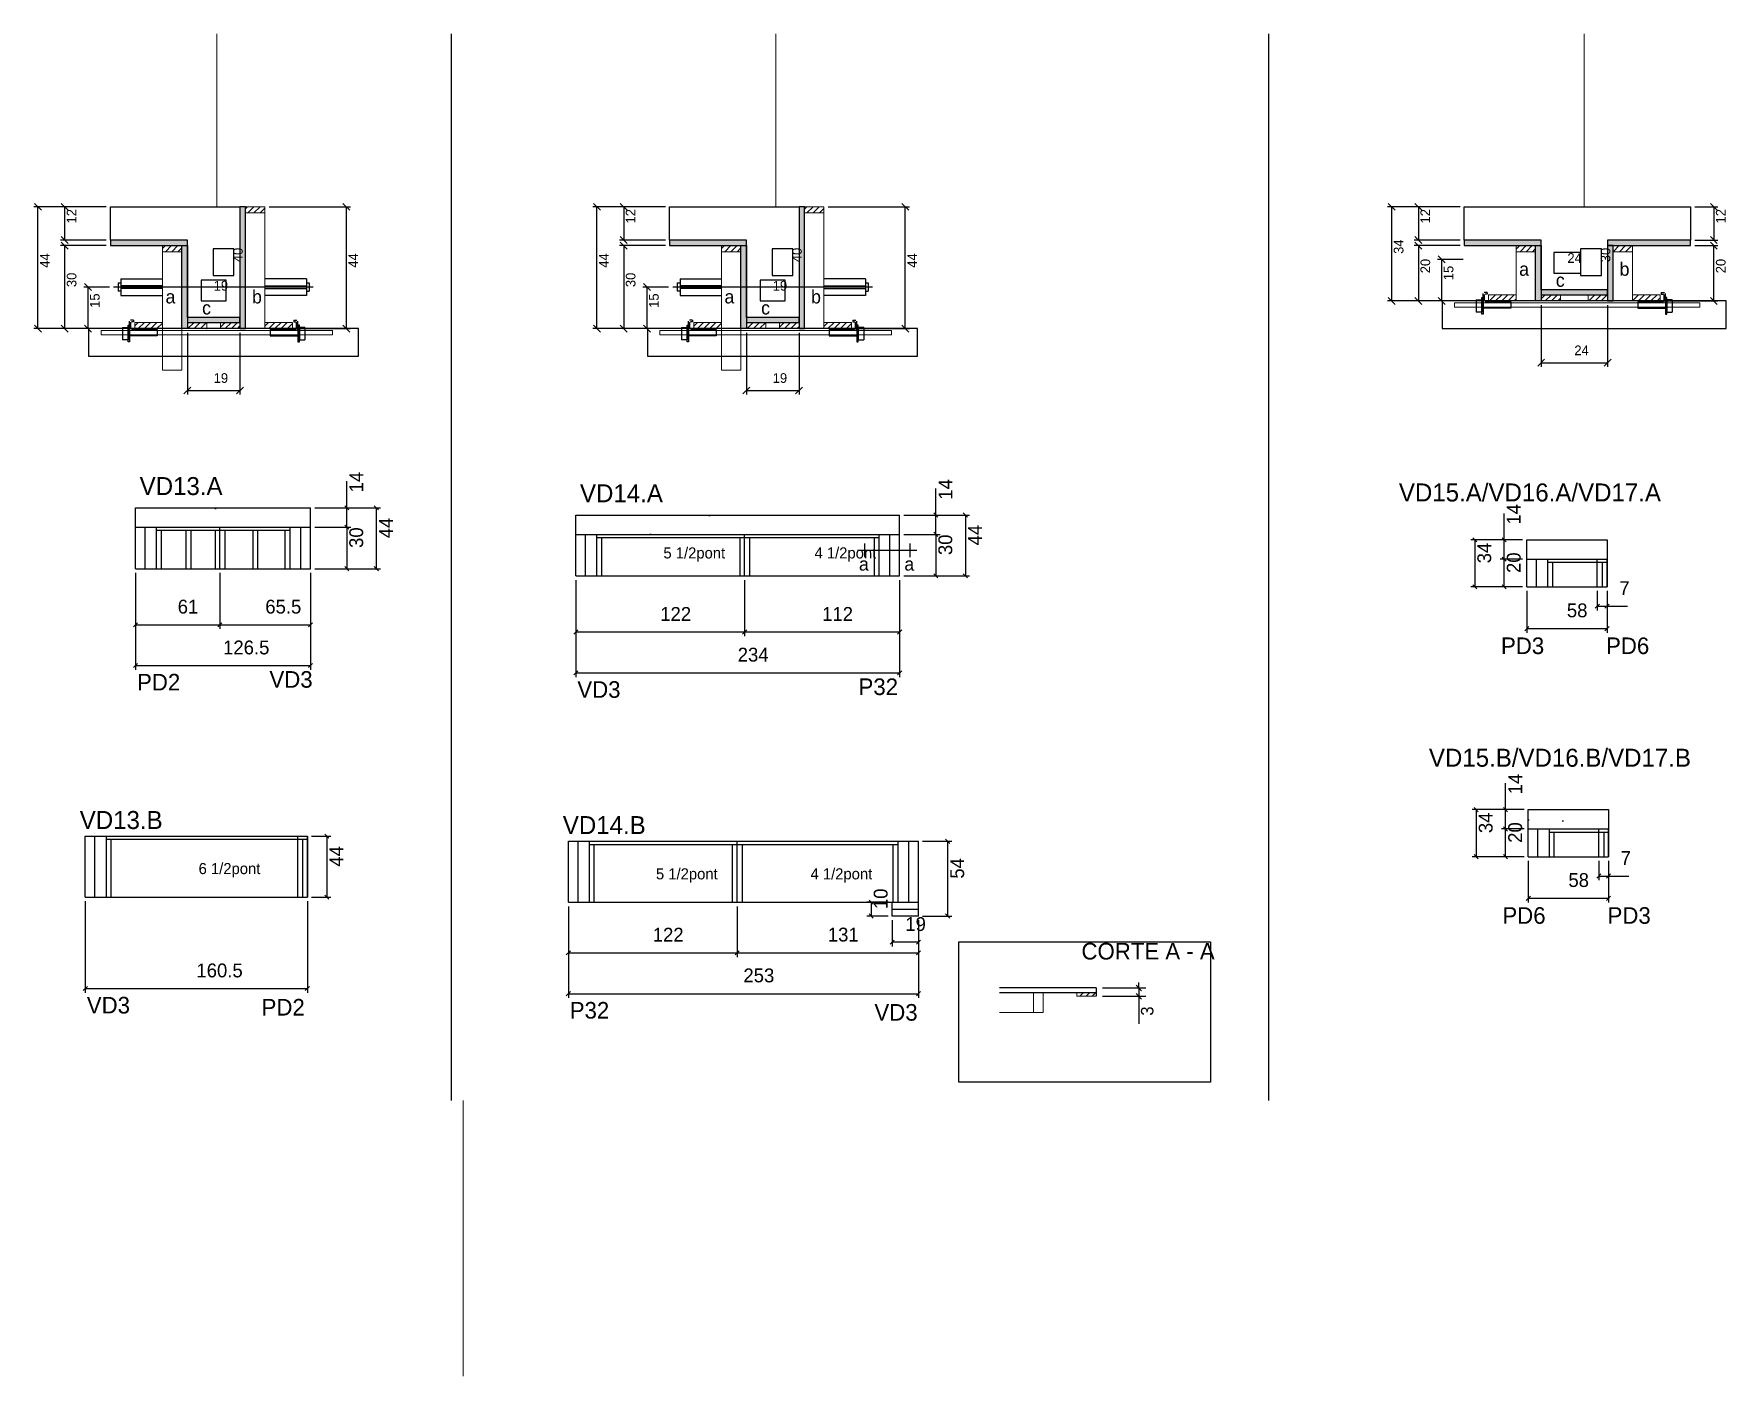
# Model space of a CAD drawing. Header units: metres. Extents: x 6603 to 7826, y 1508 to 2478.
import ezdxf

# ---------------------------------------------------------------- set-up
doc = ezdxf.new("R2010")
doc.units = ezdxf.units.M
for name, color, linetype in [('5', 7, 'Continuous'), ('barrote', 7, 'Continuous'), ('CONCRETO', 7, 'Continuous'), ('COTA', 7, 'Continuous'), ('Cota Seção (2x)', 7, 'Continuous'), ('Cotas', 7, 'Continuous'), ('detalhes', 7, 'Continuous'), ('Hachura', 7, 'Continuous'), ('Madeira', 7, 'Continuous'), ('NOMENCLATURA', 7, 'Continuous'), ('Painéis', 7, 'Continuous'), ('presilha', 7, 'Continuous'), ('SARR_2.2x7', 7, 'Continuous'), ('SARR_3.5x7', 7, 'Continuous'), ('SARRAFO DE PRESSAO', 7, 'Continuous'), ('SCO-___-LAJ', 7, 'Continuous'), ('TENSOR', 7, 'Continuous'), ('texto', 7, 'Continuous'), ('TEXTO PILAR', 7, 'Continuous'), ('Texto Seção', 7, 'Continuous')]:
    doc.layers.add(name, color=color, linetype=linetype)

msp = doc.modelspace()

# ---------------------------------------------------------------- hatches: boundary and pattern name
at = {"layer": 'COTA'}
h = msp.add_hatch(dxfattribs=at)
h.set_pattern_fill('AR-CONC')
h.paths.add_polyline_path([(6676.5, 2135.2), (6676.5, 2121.2), (6803, 2121.2), (6803, 2135.2), (6676.5, 2135.2)])
h = msp.add_hatch(dxfattribs=at)
h.set_pattern_fill('AR-CONC')
h.paths.add_polyline_path([(7228.7, 2116), (7228.7, 2130), (6994.7, 2130), (6994.7, 2116), (7228.7, 2116)])
h = msp.add_hatch(dxfattribs=at)
h.set_pattern_fill('AR-CONC')
h.paths.add_polyline_path([(7739.9, 2112.1), (7681.9, 2112.1), (7681.9, 2098.1), (7739.9, 2098.1), (7739.9, 2112.1)])
h = msp.add_hatch(dxfattribs=at)
h.set_pattern_fill('AR-CONC')
h.paths.add_polyline_path([(7741, 1917.1), (7683, 1917.1), (7683, 1903.1), (7741, 1903.1), (7741, 1917.1)])
at = {"layer": 'Hachura'}
h = msp.add_hatch(color=7, dxfattribs=at)
h.dxf.hatch_style = 1
h.paths.add_polyline_path([(6756, 2352.7), (6752, 2352.7), (6752, 2264.7), (6756, 2264.7), (6756, 2352.7)])
h = msp.add_hatch(dxfattribs=at)
h.set_pattern_fill('ANSI31')
h.paths.add_polyline_path([(6756, 2348.3), (6756, 2352.7), (6770, 2352.7), (6770, 2348.3), (6756, 2348.3)])
h = msp.add_hatch(color=7, dxfattribs=at)
h.dxf.hatch_style = 1
h.paths.add_polyline_path([(7160, 2352.7), (7156, 2352.7), (7156, 2264.7), (7160, 2264.7), (7160, 2352.7)])
h = msp.add_hatch(dxfattribs=at)
h.set_pattern_fill('ANSI31')
h.paths.add_polyline_path([(7160, 2348.3), (7160, 2352.7), (7174, 2352.7), (7174, 2348.3), (7160, 2348.3)])
h = msp.add_hatch(color=7, dxfattribs=at)
h.dxf.hatch_style = 1
h.paths.add_polyline_path([(6714, 2324.7), (6714, 2328.7), (6658.4, 2328.7), (6658.4, 2324.7), (6714, 2324.7)])
h = msp.add_hatch(dxfattribs=at)
h.set_pattern_fill('ANSI31')
h.paths.add_polyline_path([(6710, 2320.3), (6710, 2324.7), (6696, 2324.7), (6696, 2320.3), (6710, 2320.3)])
h = msp.add_hatch(color=7, dxfattribs=at)
h.dxf.hatch_style = 1
h.paths.add_polyline_path([(6714, 2324.7), (6710, 2324.7), (6710, 2264.7), (6714, 2264.7), (6714, 2324.7)])
h = msp.add_hatch(color=7, dxfattribs=at)
h.dxf.hatch_style = 1
h.paths.add_polyline_path([(7118, 2324.7), (7118, 2328.7), (7062.4, 2328.7), (7062.4, 2324.7), (7118, 2324.7)])
h = msp.add_hatch(dxfattribs=at)
h.set_pattern_fill('ANSI31')
h.paths.add_polyline_path([(7114, 2320.3), (7114, 2324.7), (7100, 2324.7), (7100, 2320.3), (7114, 2320.3)])
h = msp.add_hatch(color=7, dxfattribs=at)
h.dxf.hatch_style = 1
h.paths.add_polyline_path([(7118, 2324.7), (7114, 2324.7), (7114, 2264.7), (7118, 2264.7), (7118, 2324.7)])
h = msp.add_hatch(color=7, dxfattribs=at)
h.dxf.hatch_style = 1
h.paths.add_polyline_path([(7692.3, 2324.7), (7692.3, 2328.7), (7636.7, 2328.7), (7636.7, 2324.7), (7692.3, 2324.7)])
h = msp.add_hatch(dxfattribs=at)
h.set_pattern_fill('ANSI31')
h.paths.add_polyline_path([(7688.3, 2320.3), (7688.3, 2324.7), (7674.3, 2324.7), (7674.3, 2320.3), (7688.3, 2320.3)])
h = msp.add_hatch(color=7, dxfattribs=at)
h.dxf.hatch_style = 1
h.paths.add_polyline_path([(7692.3, 2328.7), (7688.3, 2328.7), (7688.3, 2284.7), (7692.3, 2284.7), (7692.3, 2328.7)])
h = msp.add_hatch(color=7, dxfattribs=at)
h.dxf.hatch_style = 1
h.paths.add_polyline_path([(7744.3, 2328.7), (7740.3, 2328.7), (7740.3, 2284.7), (7744.3, 2284.7), (7744.3, 2328.7)])
h = msp.add_hatch(color=7, dxfattribs=at)
h.dxf.hatch_style = 1
h.paths.add_polyline_path([(7800.3, 2324.7), (7800.3, 2328.7), (7740.3, 2328.7), (7740.3, 2324.7), (7800.3, 2324.7)])
h = msp.add_hatch(dxfattribs=at)
h.set_pattern_fill('ANSI31')
h.paths.add_polyline_path([(7744.3, 2320.3), (7744.3, 2324.7), (7758.3, 2324.7), (7758.3, 2320.3), (7744.3, 2320.3)])
h = msp.add_hatch(dxfattribs=at)
h.set_pattern_fill('ANSI31')
h.paths.add_polyline_path([(7654.3, 2284.7), (7654.3, 2289.1), (7674.3, 2289.1), (7674.3, 2284.7), (7654.3, 2284.7)])
h = msp.add_hatch(color=7, dxfattribs=at)
h.dxf.hatch_style = 1
h.paths.add_polyline_path([(7740.3, 2289.1), (7740.3, 2292.7), (7692.3, 2292.7), (7692.3, 2289.1), (7740.3, 2289.1)])
h = msp.add_hatch(dxfattribs=at)
h.set_pattern_fill('ANSI31')
h.paths.add_polyline_path([(7692.3, 2284.7), (7692.3, 2289.1), (7706.3, 2289.1), (7706.3, 2284.7), (7692.3, 2284.7)])
h = msp.add_hatch(dxfattribs=at)
h.set_pattern_fill('ANSI31')
h.paths.add_polyline_path([(7740.3, 2284.7), (7740.3, 2289.1), (7726.3, 2289.1), (7726.3, 2284.7), (7740.3, 2284.7)])
h = msp.add_hatch(dxfattribs=at)
h.set_pattern_fill('ANSI31')
h.paths.add_polyline_path([(7778.3, 2284.7), (7778.3, 2289.1), (7758.3, 2289.1), (7758.3, 2284.7), (7778.3, 2284.7)])
h = msp.add_hatch(dxfattribs=at)
h.set_pattern_fill('ANSI31')
h.paths.add_polyline_path([(6676, 2264.7), (6676, 2269.1), (6696, 2269.1), (6696, 2264.7), (6676, 2264.7)])
h = msp.add_hatch(color=7, dxfattribs=at)
h.dxf.hatch_style = 1
h.paths.add_polyline_path([(6752, 2269.1), (6752, 2272.7), (6714, 2272.7), (6714, 2269.1), (6752, 2269.1)])
h = msp.add_hatch(dxfattribs=at)
h.set_pattern_fill('ANSI31')
h.paths.add_polyline_path([(6714, 2264.7), (6714, 2269.1), (6728, 2269.1), (6728, 2264.7), (6714, 2264.7)])
h = msp.add_hatch(dxfattribs=at)
h.set_pattern_fill('ANSI31')
h.paths.add_polyline_path([(6752, 2264.7), (6752, 2269.1), (6738, 2269.1), (6738, 2264.7), (6752, 2264.7)])
h = msp.add_hatch(dxfattribs=at)
h.set_pattern_fill('ANSI31')
h.paths.add_polyline_path([(6790, 2264.7), (6790, 2269.1), (6770, 2269.1), (6770, 2264.7), (6790, 2264.7)])
h = msp.add_hatch(dxfattribs=at)
h.set_pattern_fill('ANSI31')
h.paths.add_polyline_path([(7080, 2264.7), (7080, 2269.1), (7100, 2269.1), (7100, 2264.7), (7080, 2264.7)])
h = msp.add_hatch(color=7, dxfattribs=at)
h.dxf.hatch_style = 1
h.paths.add_polyline_path([(7156, 2269.1), (7156, 2272.7), (7118, 2272.7), (7118, 2269.1), (7156, 2269.1)])
h = msp.add_hatch(dxfattribs=at)
h.set_pattern_fill('ANSI31')
h.paths.add_polyline_path([(7118, 2264.7), (7118, 2269.1), (7132, 2269.1), (7132, 2264.7), (7118, 2264.7)])
h = msp.add_hatch(dxfattribs=at)
h.set_pattern_fill('ANSI31')
h.paths.add_polyline_path([(7156, 2264.7), (7156, 2269.1), (7142, 2269.1), (7142, 2264.7), (7156, 2264.7)])
h = msp.add_hatch(dxfattribs=at)
h.set_pattern_fill('ANSI31')
h.paths.add_polyline_path([(7194, 2264.7), (7194, 2269.1), (7174, 2269.1), (7174, 2264.7), (7194, 2264.7)])
h = msp.add_hatch(dxfattribs=at)
h.set_pattern_fill('ANSI31')
h.paths.add_polyline_path([(7356.8, 1784.6), (7356.8, 1782.2), (7370.8, 1782.2), (7370.8, 1784.6), (7356.8, 1784.6)])

# ---------------------------------------------------------------- linework, layer by layer
at = {"color": 7, "lineweight": 25}
for p, q in [((6666, 2300.7), (6666, 2288.7)), ((6666, 2300.7), (6696, 2300.7)), ((6800, 2300.7), (6770, 2300.7)), ((6800, 2300.7), (6800, 2288.7)), ((7070, 2300.7), (7070, 2288.7)), ((7070, 2300.7), (7100, 2300.7)), ((7204, 2300.7), (7174, 2300.7)), ((7204, 2300.7), (7204, 2288.7)), ((6664, 2297.7), (6664, 2291.7)), ((6664, 2297.7), (6666, 2297.7)), ((6666, 2291.7), (6664, 2291.7)), ((6696, 2295.7), (6666, 2295.7)), ((6696, 2293.7), (6666, 2293.7)), ((6666, 2288.7), (6696, 2288.7)), ((6770, 2295.7), (6800, 2295.7)), ((6770, 2293.7), (6800, 2293.7)), ((6800, 2288.7), (6770, 2288.7)), ((6800, 2297.7), (6802, 2297.7)), ((6800, 2291.7), (6802, 2291.7)), ((6802, 2297.7), (6802, 2291.7)), ((7068, 2297.7), (7068, 2291.7)), ((7068, 2297.7), (7070, 2297.7)), ((7070, 2291.7), (7068, 2291.7)), ((7100, 2295.7), (7070, 2295.7)), ((7100, 2293.7), (7070, 2293.7)), ((7070, 2288.7), (7100, 2288.7)), ((7174, 2295.7), (7204, 2295.7)), ((7174, 2293.7), (7204, 2293.7)), ((7204, 2288.7), (7174, 2288.7)), ((7204, 2297.7), (7206, 2297.7)), ((7204, 2291.7), (7206, 2291.7)), ((7206, 2297.7), (7206, 2291.7))]:
    msp.add_line(p, q, dxfattribs=at)
at = {"layer": 'barrote', "color": 251, "lineweight": 25}
for points in [[(7620.8, 2264.7), (7826, 2264.7), (7826, 2284.7), (7620.8, 2284.7)], [(6642.6, 2244.7), (6837.7, 2244.7), (6837.7, 2264.7), (6642.6, 2264.7)], [(7046.5, 2244.7), (7241.7, 2244.7), (7241.7, 2264.7), (7046.5, 2264.7)]]:
    msp.add_lwpolyline(points, close=True, dxfattribs=at)
at = {"layer": 'CONCRETO', "color": 251, "lineweight": 25}
for points in [[(6658.4, 2328.7), (6658.4, 2352.7), (6752, 2352.7), (6752, 2324.7), (6752, 2324.7), (6752, 2272.7), (6714, 2272.7), (6714, 2328.7)], [(7062.4, 2328.7), (7062.4, 2352.7), (7156, 2352.7), (7156, 2324.7), (7156, 2324.7), (7156, 2272.7), (7118, 2272.7), (7118, 2328.7)], [(7636.7, 2328.7), (7636.7, 2352.7), (7800.3, 2352.7), (7800.3, 2328.7), (7740.3, 2328.7), (7740.3, 2292.7), (7692.3, 2292.7), (7692.3, 2328.7)]]:
    msp.add_lwpolyline(points, close=True, dxfattribs=at)
at = {"layer": 'COTA', "color": 241, "lineweight": 25}
for p, q in [((6904.6, 2477.7), (6904.6, 1706.9)), ((7495.3, 2477.7), (7495.3, 1706.9)), ((6676.5, 2121.2), (6676.5, 2135.2)), ((6676.5, 2135.2), (6803, 2135.2)), ((6803, 2121.2), (6803, 2135.2)), ((6994.7, 2116), (6994.7, 2130)), ((6994.7, 2130), (7228.7, 2130)), ((7228.7, 2116), (7228.7, 2130)), ((7681.9, 2098.1), (7681.9, 2112.1)), ((7681.9, 2112.1), (7739.9, 2112.1)), ((7739.9, 2112.1), (7739.9, 2098.1)), ((7683, 1903.1), (7683, 1917.1)), ((7683, 1917.1), (7741, 1917.1)), ((7741, 1917.1), (7741, 1903.1))]:
    msp.add_line(p, q, dxfattribs=at)
at = {"layer": 'COTA', "color": 4, "lineweight": 25}
for p, q in [((6655.4, 2352.7), (6603, 2352.7)), ((6606, 2264.7), (6606, 2352.7)), ((6655.4, 2352.7), (6622.3, 2352.7)), ((6625.3, 2352.7), (6625.3, 2328.7)), ((6773, 2352.7), (6831.9, 2352.7)), ((6828.9, 2264.7), (6828.9, 2352.7)), ((7059.4, 2352.7), (7007, 2352.7)), ((7010, 2264.7), (7010, 2352.7)), ((7059.4, 2352.7), (7026.3, 2352.7)), ((7029.3, 2352.7), (7029.3, 2328.7)), ((7177, 2352.7), (7235.8, 2352.7)), ((7232.8, 2264.7), (7232.8, 2352.7)), ((7633.7, 2352.7), (7581.3, 2352.7)), ((7584.3, 2284.7), (7584.3, 2352.7)), ((7633.7, 2352.7), (7600.6, 2352.7)), ((7603.6, 2352.7), (7603.6, 2328.7)), ((7803.3, 2352.7), (7820.1, 2352.7)), ((7817.1, 2352.7), (7817.1, 2328.7)), ((6655.4, 2328.7), (6622.3, 2328.7)), ((6655.4, 2324.7), (6622.3, 2324.7)), ((6625.3, 2324.7), (6625.3, 2264.7)), ((7059.4, 2328.7), (7026.3, 2328.7)), ((7059.4, 2324.7), (7026.3, 2324.7)), ((7029.3, 2324.7), (7029.3, 2264.7)), ((7633.7, 2328.7), (7600.6, 2328.7)), ((7633.7, 2324.7), (7600.6, 2324.7)), ((7603.6, 2324.7), (7603.6, 2284.7)), ((7803.3, 2328.7), (7820.1, 2328.7)), ((7803.3, 2324.7), (7820.1, 2324.7)), ((7817.1, 2284.7), (7817.1, 2324.7)), ((7636, 2314.7), (7617.4, 2314.7)), ((7620.4, 2314.7), (7620.4, 2284.7)), ((6657.7, 2294.7), (6639.1, 2294.7)), ((6642.1, 2294.7), (6642.1, 2264.7)), ((7061.7, 2294.7), (7043.1, 2294.7)), ((7046.1, 2294.7), (7046.1, 2264.7)), ((7655.7, 2284.7), (7581.3, 2284.7)), ((7655.7, 2284.7), (7600.6, 2284.7)), ((7636, 2284.7), (7617.4, 2284.7)), ((7692.3, 2281.7), (7692.3, 2237)), ((7740.3, 2281.7), (7740.3, 2237)), ((7776.9, 2284.7), (7820.1, 2284.7)), ((6677.4, 2264.7), (6603, 2264.7)), ((6677.4, 2264.7), (6622.3, 2264.7)), ((6657.7, 2264.7), (6639.1, 2264.7)), ((6788.6, 2264.7), (6831.9, 2264.7)), ((7081.4, 2264.7), (7007, 2264.7)), ((7081.4, 2264.7), (7026.3, 2264.7)), ((7061.7, 2264.7), (7043.1, 2264.7)), ((7192.6, 2264.7), (7235.8, 2264.7)), ((6714, 2261.7), (6714, 2217)), ((6752, 2261.7), (6752, 2217)), ((7118, 2261.7), (7118, 2217)), ((7156, 2261.7), (7156, 2217)), ((7692.3, 2240), (7740.3, 2240)), ((6714, 2220), (6752, 2220)), ((7118, 2220), (7156, 2220)), ((6829.2, 2135.2), (6829.2, 2154.4)), ((7254.9, 2130), (7254.9, 2149.1)), ((6806, 2135.2), (6832.2, 2135.2)), ((6806, 2135.2), (6853.5, 2135.2)), ((6829.2, 2121.2), (6829.2, 2135.2)), ((6850.5, 2135.2), (6850.5, 2091.2)), ((7231.7, 2130), (7257.9, 2130)), ((7231.7, 2130), (7279.2, 2130)), ((7254.9, 2116), (7254.9, 2130)), ((7276.2, 2130), (7276.2, 2086)), ((7665.6, 2112.1), (7665.6, 2131.2)), ((6806, 2121.2), (6832.2, 2121.2)), ((6806, 2121.2), (6832.2, 2121.2)), ((6829.2, 2121.2), (6829.2, 2091.2)), ((7231.7, 2116), (7257.9, 2116)), ((7231.7, 2116), (7257.9, 2116)), ((7254.9, 2116), (7254.9, 2086)), ((7678.9, 2112.1), (7641.4, 2112.1)), ((7644.4, 2112.1), (7644.4, 2078.1)), ((7678.9, 2112.1), (7662.6, 2112.1)), ((7665.6, 2098.1), (7665.6, 2112.1)), ((7678.9, 2098.1), (7662.6, 2098.1)), ((7678.9, 2098.1), (7662.6, 2098.1)), ((7665.6, 2078.1), (7665.6, 2098.1)), ((6676.5, 2088.2), (6676.5, 2047.7)), ((6676.5, 2088.2), (6676.5, 2018.2)), ((6737.5, 2088.2), (6737.5, 2047.7)), ((6737.5, 2088.2), (6737.5, 2047.7)), ((6803, 2088.2), (6803, 2047.7)), ((6803, 2088.2), (6803, 2018.2)), ((6806, 2091.2), (6832.2, 2091.2)), ((6806, 2091.2), (6853.5, 2091.2)), ((6994.7, 2083), (6994.7, 2042.5)), ((6994.7, 2083), (6994.7, 2012.9)), ((7116.7, 2083), (7116.7, 2042.5)), ((7116.7, 2083), (7116.7, 2042.5)), ((7228.7, 2083), (7228.7, 2042.5)), ((7228.7, 2083), (7228.7, 2012.9)), ((7231.7, 2086), (7257.9, 2086)), ((7231.7, 2086), (7279.2, 2086)), ((7678.9, 2078.1), (7641.4, 2078.1)), ((7678.9, 2078.1), (7662.6, 2078.1)), ((7681.9, 2075.1), (7681.9, 2044.9)), ((7732.9, 2075.1), (7732.9, 2061.1)), ((7739.9, 2075.1), (7739.9, 2044.9)), ((7739.9, 2075.1), (7739.9, 2061.1)), ((7732.9, 2064.1), (7739.9, 2064.1)), ((7739.9, 2064.1), (7754.7, 2064.1)), ((6676.5, 2050.7), (6737.5, 2050.7)), ((6737.5, 2050.7), (6803, 2050.7)), ((6994.7, 2045.5), (7116.7, 2045.5)), ((7116.7, 2045.5), (7228.7, 2045.5)), ((7681.9, 2047.9), (7739.9, 2047.9)), ((6676.5, 2021.2), (6803, 2021.2)), ((6994.7, 2015.9), (7228.7, 2015.9)), ((7666.6, 1917.1), (7666.6, 1936.3)), ((7680, 1917.1), (7642.4, 1917.1)), ((7645.4, 1917.1), (7645.4, 1883.1)), ((7680, 1917.1), (7663.6, 1917.1)), ((7666.6, 1903.1), (7666.6, 1917.1)), ((6803.7, 1897.9), (6817.7, 1897.9)), ((6814.7, 1897.9), (6814.7, 1853.9)), ((7680, 1903.1), (7663.6, 1903.1)), ((7680, 1903.1), (7663.6, 1903.1)), ((7666.6, 1883.1), (7666.6, 1903.1)), ((7245.3, 1894.2), (7266.4, 1894.2)), ((7263.4, 1894.2), (7263.4, 1840.2)), ((7680, 1883.1), (7642.4, 1883.1)), ((7680, 1883.1), (7663.6, 1883.1)), ((7683, 1880.1), (7683, 1850)), ((7734, 1880.1), (7734, 1866.1)), ((7741, 1880.1), (7741, 1850)), ((7741, 1880.1), (7741, 1866.1)), ((7734, 1869.1), (7741, 1869.1)), ((7741, 1869.1), (7755.7, 1869.1)), ((6640.2, 1850.9), (6640.2, 1784.8)), ((6800.7, 1850.9), (6800.7, 1784.8)), ((6803.7, 1853.9), (6817.7, 1853.9)), ((6989.3, 1847.2), (6989.3, 1810.6)), ((6989.3, 1847.2), (6989.3, 1781.1)), ((7111.3, 1847.2), (7111.3, 1810.6)), ((7111.3, 1847.2), (7111.3, 1810.6)), ((7220.3, 1850.2), (7205.1, 1850.2)), ((7208.1, 1850.2), (7208.1, 1840.2)), ((7683, 1853), (7741, 1853)), ((7220.3, 1840.2), (7205.1, 1840.2)), ((7223.3, 1837.2), (7223.3, 1818.3)), ((7242.3, 1837.2), (7242.3, 1810.6)), ((7242.3, 1837.2), (7242.3, 1781.1)), ((7242.3, 1837.2), (7242.3, 1818.3)), ((7245.3, 1840.2), (7266.4, 1840.2)), ((6989.3, 1813.6), (7111.3, 1813.6)), ((7111.3, 1813.6), (7242.3, 1813.6)), ((7242.3, 1821.3), (7223.3, 1821.3)), ((6640.2, 1787.8), (6800.7, 1787.8)), ((7375.3, 1788.2), (7406.6, 1788.2)), ((7401.6, 1788.2), (7401.6, 1792.2)), ((7401.6, 1788.2), (7401.6, 1782.2)), ((6989.3, 1784.1), (7242.3, 1784.1)), ((7375.3, 1782.2), (7406.6, 1782.2)), ((7401.6, 1782.2), (7401.6, 1762.2))]:
    msp.add_line(p, q, dxfattribs=at)
at = {"layer": 'COTA', "color": 0, "lineweight": 25}
for p, q in [((6830.7, 2133.7), (6827.7, 2136.7)), ((6852, 2133.7), (6849, 2136.7)), ((7256.4, 2128.5), (7253.4, 2131.5)), ((7277.7, 2128.5), (7274.7, 2131.5)), ((6830.7, 2119.7), (6827.7, 2122.7)), ((6827.7, 2122.7), (6830.7, 2119.7)), ((7256.4, 2114.5), (7253.4, 2117.5)), ((7253.4, 2117.5), (7256.4, 2114.5)), ((7645.9, 2110.6), (7642.9, 2113.6)), ((7667.1, 2110.6), (7664.1, 2113.6)), ((6827.7, 2092.7), (6830.7, 2089.7)), ((6849, 2092.7), (6852, 2089.7)), ((7667.1, 2096.6), (7664.1, 2099.6)), ((7664.1, 2099.6), (7667.1, 2096.6)), ((7253.4, 2087.5), (7256.4, 2084.5)), ((7274.7, 2087.5), (7277.7, 2084.5)), ((7642.9, 2079.6), (7645.9, 2076.6)), ((7664.1, 2079.6), (7667.1, 2076.6)), ((7734.4, 2065.6), (7731.4, 2062.6)), ((7738.4, 2062.6), (7741.4, 2065.6)), ((6678, 2052.2), (6675, 2049.2)), ((6736, 2049.2), (6739, 2052.2)), ((6739, 2052.2), (6736, 2049.2)), ((6801.5, 2049.2), (6804.5, 2052.2)), ((6996.2, 2047), (6993.2, 2044)), ((7115.2, 2044), (7118.2, 2047)), ((7118.2, 2047), (7115.2, 2044)), ((7227.2, 2044), (7230.2, 2047)), ((7683.4, 2049.4), (7680.4, 2046.4)), ((7738.4, 2046.4), (7741.4, 2049.4)), ((6678, 2022.7), (6675, 2019.7)), ((6801.5, 2019.7), (6804.5, 2022.7)), ((6996.2, 2017.4), (6993.2, 2014.4)), ((7227.2, 2014.4), (7230.2, 2017.4)), ((7646.9, 1915.6), (7643.9, 1918.6)), ((7668.1, 1915.6), (7665.1, 1918.6)), ((6816.2, 1896.4), (6813.2, 1899.4)), ((7264.9, 1892.7), (7261.9, 1895.7)), ((7668.1, 1901.6), (7665.1, 1904.6)), ((7665.1, 1904.6), (7668.1, 1901.6)), ((7643.9, 1884.6), (7646.9, 1881.6)), ((7665.1, 1884.6), (7668.1, 1881.6)), ((7735.5, 1870.6), (7732.5, 1867.6)), ((7739.5, 1867.6), (7742.5, 1870.6)), ((6813.2, 1855.4), (6816.2, 1852.4)), ((7209.6, 1848.7), (7206.6, 1851.7)), ((7684.5, 1854.5), (7681.5, 1851.5)), ((7739.5, 1851.5), (7742.5, 1854.5)), ((7206.6, 1841.7), (7209.6, 1838.7)), ((7261.9, 1841.7), (7264.9, 1838.7)), ((7224.8, 1822.8), (7221.8, 1819.8)), ((7240.8, 1819.8), (7243.8, 1822.8)), ((6990.8, 1815.1), (6987.8, 1812.1)), ((7109.8, 1812.1), (7112.8, 1815.1)), ((7112.8, 1815.1), (7109.8, 1812.1)), ((7240.8, 1812.1), (7243.8, 1815.1)), ((6641.7, 1789.3), (6638.7, 1786.3)), ((6799.2, 1786.3), (6802.2, 1789.3)), ((6990.8, 1785.6), (6987.8, 1782.6)), ((7240.8, 1782.6), (7243.8, 1785.6))]:
    msp.add_line(p, q, dxfattribs=at)
for points in [[(6608.5, 2350.2), (6603.5, 2355.2)], [(6627.8, 2350.2), (6622.8, 2355.2)], [(6831.4, 2350.2), (6826.4, 2355.2)], [(7012.5, 2350.2), (7007.5, 2355.2)], [(7031.8, 2350.2), (7026.8, 2355.2)], [(7235.3, 2350.2), (7230.3, 2355.2)], [(7586.8, 2350.2), (7581.8, 2355.2)], [(7606.1, 2350.2), (7601.1, 2355.2)], [(7819.6, 2350.2), (7814.6, 2355.2)], [(6622.8, 2331.2), (6627.8, 2326.2)], [(6627.8, 2322.2), (6622.8, 2327.2)], [(7026.8, 2331.2), (7031.8, 2326.2)], [(7031.8, 2322.2), (7026.8, 2327.2)], [(7601.1, 2331.2), (7606.1, 2326.2)], [(7606.1, 2322.2), (7601.1, 2327.2)], [(7814.6, 2331.2), (7819.6, 2326.2)], [(7819.6, 2322.2), (7814.6, 2327.2)], [(7622.9, 2312.2), (7617.9, 2317.2)], [(6644.6, 2292.2), (6639.6, 2297.2)], [(7048.6, 2292.2), (7043.6, 2297.2)], [(7581.8, 2287.2), (7586.8, 2282.2)], [(7601.1, 2287.2), (7606.1, 2282.2)], [(7617.9, 2287.2), (7622.9, 2282.2)], [(7814.6, 2287.2), (7819.6, 2282.2)], [(6603.5, 2267.2), (6608.5, 2262.2)], [(6622.8, 2267.2), (6627.8, 2262.2)], [(6639.6, 2267.2), (6644.6, 2262.2)], [(6826.4, 2267.2), (6831.4, 2262.2)], [(7007.5, 2267.2), (7012.5, 2262.2)], [(7026.8, 2267.2), (7031.8, 2262.2)], [(7043.6, 2267.2), (7048.6, 2262.2)], [(7230.3, 2267.2), (7235.3, 2262.2)], [(7694.8, 2242.5), (7689.8, 2237.5)], [(7737.8, 2237.5), (7742.8, 2242.5)], [(6716.5, 2222.5), (6711.5, 2217.5)], [(6749.5, 2217.5), (6754.5, 2222.5)], [(7120.5, 2222.5), (7115.5, 2217.5)], [(7153.5, 2217.5), (7158.5, 2222.5)], [(7399.6, 1790.2), (7403.6, 1786.2)], [(7403.6, 1780.2), (7399.6, 1784.2)]]:
    msp.add_lwpolyline(points, dxfattribs=at)
at = {"layer": 'Cota Seção (2x)', "color": 180, "lineweight": 25}
for p, q in [((6747.5, 2322.4), (6732.5, 2322.4)), ((6732.5, 2322.4), (6732.5, 2303)), ((6747.5, 2303), (6747.5, 2322.4)), ((7151.5, 2322.4), (7136.5, 2322.4)), ((7136.5, 2322.4), (7136.5, 2303)), ((7151.5, 2303), (7151.5, 2322.4)), ((7721.1, 2319.7), (7701.4, 2319.7)), ((7701.4, 2319.7), (7701.4, 2304.7)), ((7735.8, 2322.4), (7720.8, 2322.4)), ((7720.8, 2322.4), (7720.8, 2303)), ((7721.1, 2304.7), (7721.1, 2319.7)), ((7735.8, 2303), (7735.8, 2322.4)), ((6742, 2299.7), (6724, 2299.7)), ((6724, 2299.7), (6724, 2284.7)), ((6732.5, 2303), (6747.5, 2303)), ((6742, 2284.7), (6742, 2299.7)), ((7146, 2299.7), (7128, 2299.7)), ((7128, 2299.7), (7128, 2284.7)), ((7136.5, 2303), (7151.5, 2303)), ((7146, 2284.7), (7146, 2299.7)), ((7701.4, 2304.7), (7721.1, 2304.7)), ((7720.8, 2303), (7735.8, 2303)), ((6724, 2284.7), (6742, 2284.7)), ((7128, 2284.7), (7146, 2284.7))]:
    msp.add_line(p, q, dxfattribs=at)
at = {"layer": 'Cotas', "color": 1, "lineweight": 25}
msp.add_lwpolyline([(7271.4, 1821.6), (7453.4, 1821.6), (7453.4, 1720.1), (7271.4, 1720.1)], close=True, dxfattribs=at)
at = {"layer": 'Madeira', "color": 126, "lineweight": 18}
for points in [[(6756, 2348.3), (6756, 2352.7), (6770, 2352.7), (6770, 2348.3)], [(6756, 2352.7), (6770, 2352.7), (6770, 2264.7), (6756, 2264.7)], [(7160, 2348.3), (7160, 2352.7), (7174, 2352.7), (7174, 2348.3)], [(7160, 2352.7), (7174, 2352.7), (7174, 2264.7), (7160, 2264.7)], [(6710, 2320.3), (6710, 2324.7), (6696, 2324.7), (6696, 2320.3)], [(6710, 2324.7), (6696, 2324.7), (6696, 2234.7), (6710, 2234.7)], [(7114, 2320.3), (7114, 2324.7), (7100, 2324.7), (7100, 2320.3)], [(7114, 2324.7), (7100, 2324.7), (7100, 2234.7), (7114, 2234.7)], [(7688.3, 2320.3), (7688.3, 2324.7), (7674.3, 2324.7), (7674.3, 2320.3)], [(7688.3, 2324.7), (7674.3, 2324.7), (7674.3, 2284.7), (7688.3, 2284.7)], [(7744.3, 2320.3), (7744.3, 2324.7), (7758.3, 2324.7), (7758.3, 2320.3)], [(7744.3, 2324.7), (7758.3, 2324.7), (7758.3, 2284.7), (7744.3, 2284.7)], [(7654.3, 2284.7), (7654.3, 2289.1), (7674.3, 2289.1), (7674.3, 2284.7)], [(7692.3, 2284.7), (7692.3, 2289.1), (7706.3, 2289.1), (7706.3, 2284.7)], [(7740.3, 2284.7), (7740.3, 2289.1), (7726.3, 2289.1), (7726.3, 2284.7)], [(7778.3, 2284.7), (7778.3, 2289.1), (7758.3, 2289.1), (7758.3, 2284.7)], [(6676, 2264.7), (6676, 2269.1), (6696, 2269.1), (6696, 2264.7)], [(6714, 2264.7), (6714, 2269.1), (6728, 2269.1), (6728, 2264.7)], [(6752, 2264.7), (6752, 2269.1), (6738, 2269.1), (6738, 2264.7)], [(6790, 2264.7), (6790, 2269.1), (6770, 2269.1), (6770, 2264.7)], [(7080, 2264.7), (7080, 2269.1), (7100, 2269.1), (7100, 2264.7)], [(7118, 2264.7), (7118, 2269.1), (7132, 2269.1), (7132, 2264.7)], [(7156, 2264.7), (7156, 2269.1), (7142, 2269.1), (7142, 2264.7)], [(7194, 2264.7), (7194, 2269.1), (7174, 2269.1), (7174, 2264.7)], [(7332.4, 1770.6), (7332.4, 1784.6), (7325.4, 1784.6), (7325.4, 1770.6)], [(7356.8, 1784.6), (7370.8, 1784.6), (7370.8, 1782.2), (7356.8, 1782.2)]]:
    msp.add_lwpolyline(points, close=True, dxfattribs=at)
msp.add_lwpolyline([(7332.4, 1784.6), (7332.4, 1770.6), (7300.9, 1770.6)], dxfattribs=at)
at = {"layer": 'NOMENCLATURA', "color": 7, "lineweight": 25}
for p, q in [((7198.3, 2104.5), (7241.1, 2104.5)), ((7203.3, 2109.5), (7203.3, 2099.5)), ((7236.1, 2109.5), (7236.1, 2099.5))]:
    msp.add_line(p, q, dxfattribs=at)
at = {"layer": 'Painéis', "color": 200, "lineweight": 25}
for p, q in [((6676.5, 2121.2), (6803, 2121.2)), ((6676.5, 2091.2), (6676.5, 2121.2)), ((6737.5, 2091.2), (6737.5, 2121.2)), ((6803, 2091.2), (6803, 2121.2)), ((6994.7, 2116), (7228.7, 2116)), ((6994.7, 2086), (6994.7, 2116)), ((7116.7, 2086), (7116.7, 2116)), ((7228.7, 2086), (7228.7, 2116)), ((7681.9, 2098.1), (7739.9, 2098.1)), ((7681.9, 2078.1), (7681.9, 2098.1)), ((7739.9, 2078.1), (7739.9, 2098.1)), ((6676.5, 2091.2), (6803, 2091.2)), ((6994.7, 2086), (7228.7, 2086)), ((7681.9, 2078.1), (7739.9, 2078.1)), ((6640.2, 1897.9), (6800.7, 1897.9)), ((6640.2, 1853.9), (6640.2, 1897.9)), ((6800.7, 1853.9), (6800.7, 1897.9)), ((7683, 1903.1), (7741, 1903.1)), ((7683, 1883.1), (7683, 1903.1)), ((7741, 1883.1), (7741, 1903.1)), ((6989.3, 1894.2), (7242.3, 1894.2)), ((6989.3, 1850.2), (6989.3, 1894.2)), ((7111.3, 1850.2), (7111.3, 1894.2)), ((7242.3, 1840.2), (7242.3, 1894.2)), ((7683, 1883.1), (7741, 1883.1)), ((6640.2, 1853.9), (6800.7, 1853.9)), ((6989.3, 1850.2), (7223.3, 1850.2)), ((7223.3, 1840.2), (7223.3, 1850.2)), ((7242.3, 1840.2), (7223.3, 1840.2)), ((7370.8, 1788.2), (7300.9, 1788.2)), ((7370.8, 1788.2), (7370.8, 1782.2)), ((7370.8, 1784.6), (7300.9, 1784.6))]:
    msp.add_line(p, q, dxfattribs=at)
for points in [[(6756, 2352.7), (6752, 2352.7), (6752, 2264.7), (6756, 2264.7)], [(7160, 2352.7), (7156, 2352.7), (7156, 2264.7), (7160, 2264.7)], [(6714, 2324.7), (6714, 2328.7), (6658.4, 2328.7), (6658.4, 2324.7)], [(6710, 2324.7), (6714, 2324.7), (6714, 2264.7), (6710, 2264.7)], [(7118, 2324.7), (7118, 2328.7), (7062.4, 2328.7), (7062.4, 2324.7)], [(7114, 2324.7), (7118, 2324.7), (7118, 2264.7), (7114, 2264.7)], [(7692.3, 2324.7), (7692.3, 2328.7), (7636.7, 2328.7), (7636.7, 2324.7)], [(7688.3, 2324.7), (7692.3, 2324.7), (7692.3, 2284.7), (7688.3, 2284.7)], [(7800.3, 2324.7), (7800.3, 2328.7), (7740.3, 2328.7), (7740.3, 2324.7)], [(7744.3, 2324.7), (7740.3, 2324.7), (7740.3, 2284.7), (7744.3, 2284.7)], [(7740.3, 2289.1), (7740.3, 2292.7), (7692.3, 2292.7), (7692.3, 2289.1)], [(6752, 2269.1), (6752, 2272.7), (6714, 2272.7), (6714, 2269.1)], [(7156, 2269.1), (7156, 2272.7), (7118, 2272.7), (7118, 2269.1)]]:
    msp.add_lwpolyline(points, close=True, dxfattribs=at)
at = {"layer": 'presilha', "color": 1, "lineweight": 25}
for p, q in [((7649.4, 2287.1), (7650.4, 2287.1)), ((7649.4, 2275.1), (7649.4, 2287.1)), ((7650.4, 2283.8), (7650.4, 2290)), ((7650.4, 2287.1), (7650.4, 2275.1)), ((7653.4, 2290.7), (7651.2, 2290.7)), ((7651.4, 2284.5), (7651.4, 2289.4)), ((7653.4, 2289.7), (7651.8, 2289.7)), ((7653.4, 2290.7), (7653.4, 2289.7)), ((7779.1, 2290.7), (7779.1, 2289.7)), ((7779.1, 2290.7), (7781.4, 2290.7)), ((7779.1, 2289.7), (7780.8, 2289.7)), ((7781.1, 2284.5), (7781.1, 2289.4)), ((7782.1, 2283.8), (7782.1, 2290)), ((7783.1, 2287.1), (7782.1, 2287.1)), ((7782.1, 2287.1), (7782.1, 2275.1)), ((7783.1, 2275.1), (7783.1, 2287.1)), ((7645.4, 2285.4), (7649.4, 2285.4)), ((7645.4, 2285.4), (7645.4, 2276.7)), ((7649.4, 2276.7), (7645.4, 2276.7)), ((7649.4, 2285.4), (7649.4, 2276.7)), ((7650.4, 2275.1), (7649.4, 2275.1)), ((7670.4, 2279.5), (7650.4, 2279.5)), ((7670.4, 2284.1), (7651.8, 2284.1)), ((7670.4, 2284.1), (7670.4, 2279.5)), ((7762.1, 2284.1), (7762.1, 2279.5)), ((7762.1, 2284.1), (7780.8, 2284.1)), ((7762.1, 2279.5), (7782.1, 2279.5)), ((7782.1, 2275.1), (7783.1, 2275.1)), ((7787.1, 2285.4), (7783.1, 2285.4)), ((7783.1, 2285.4), (7783.1, 2276.7)), ((7783.1, 2276.7), (7787.1, 2276.7)), ((7787.1, 2285.4), (7787.1, 2276.7)), ((6667.1, 2265.4), (6671.1, 2265.4)), ((6667.1, 2265.4), (6667.1, 2256.7)), ((6671.1, 2267.1), (6672.1, 2267.1)), ((6671.1, 2255.1), (6671.1, 2267.1)), ((6671.1, 2265.4), (6671.1, 2256.7)), ((6672.1, 2263.8), (6672.1, 2270)), ((6672.1, 2267.1), (6672.1, 2255.1)), ((6675.1, 2270.7), (6672.9, 2270.7)), ((6673.1, 2264.5), (6673.1, 2269.4)), ((6675.1, 2269.7), (6673.5, 2269.7)), ((6692.1, 2264.1), (6673.5, 2264.1)), ((6675.1, 2270.7), (6675.1, 2269.7)), ((6692.1, 2264.1), (6692.1, 2259.5)), ((6773.9, 2264.1), (6773.9, 2259.5)), ((6773.9, 2264.1), (6792.5, 2264.1)), ((6790.9, 2270.7), (6790.9, 2269.7)), ((6790.9, 2270.7), (6793.1, 2270.7)), ((6790.9, 2269.7), (6792.5, 2269.7)), ((6792.9, 2264.5), (6792.9, 2269.4)), ((6793.9, 2263.8), (6793.9, 2270)), ((6794.9, 2267.1), (6793.9, 2267.1)), ((6793.9, 2267.1), (6793.9, 2255.1)), ((6794.9, 2255.1), (6794.9, 2267.1)), ((6798.9, 2265.4), (6794.9, 2265.4)), ((6794.9, 2265.4), (6794.9, 2256.7)), ((6798.9, 2265.4), (6798.9, 2256.7)), ((7071.1, 2265.4), (7075.1, 2265.4)), ((7071.1, 2265.4), (7071.1, 2256.7)), ((7075.1, 2267.1), (7076.1, 2267.1)), ((7075.1, 2255.1), (7075.1, 2267.1)), ((7075.1, 2265.4), (7075.1, 2256.7)), ((7076.1, 2263.8), (7076.1, 2270)), ((7076.1, 2267.1), (7076.1, 2255.1)), ((7079.1, 2270.7), (7076.9, 2270.7)), ((7077.1, 2264.5), (7077.1, 2269.4)), ((7079.1, 2269.7), (7077.5, 2269.7)), ((7096.1, 2264.1), (7077.5, 2264.1)), ((7079.1, 2270.7), (7079.1, 2269.7)), ((7096.1, 2264.1), (7096.1, 2259.5)), ((7177.8, 2264.1), (7177.8, 2259.5)), ((7177.8, 2264.1), (7196.5, 2264.1)), ((7194.8, 2270.7), (7194.8, 2269.7)), ((7194.8, 2270.7), (7197.1, 2270.7)), ((7194.8, 2269.7), (7196.5, 2269.7)), ((7196.8, 2264.5), (7196.8, 2269.4)), ((7197.8, 2263.8), (7197.8, 2270)), ((7198.8, 2267.1), (7197.8, 2267.1)), ((7197.8, 2267.1), (7197.8, 2255.1)), ((7198.8, 2255.1), (7198.8, 2267.1)), ((7202.8, 2265.4), (7198.8, 2265.4)), ((7198.8, 2265.4), (7198.8, 2256.7)), ((7202.8, 2265.4), (7202.8, 2256.7)), ((6671.1, 2256.7), (6667.1, 2256.7)), ((6672.1, 2255.1), (6671.1, 2255.1)), ((6692.1, 2259.5), (6672.1, 2259.5)), ((6773.9, 2259.5), (6793.9, 2259.5)), ((6793.9, 2255.1), (6794.9, 2255.1)), ((6794.9, 2256.7), (6798.9, 2256.7)), ((7075.1, 2256.7), (7071.1, 2256.7)), ((7076.1, 2255.1), (7075.1, 2255.1)), ((7096.1, 2259.5), (7076.1, 2259.5)), ((7177.8, 2259.5), (7197.8, 2259.5)), ((7197.8, 2255.1), (7198.8, 2255.1)), ((7198.8, 2256.7), (7202.8, 2256.7))]:
    msp.add_line(p, q, dxfattribs=at)
at = {"layer": 'SARR_2.2x7', "color": 40, "lineweight": 25}
for p, q in [((6683.5, 2091.2), (6683.5, 2121.2)), ((6691.5, 2119), (6737.5, 2119)), ((6737.5, 2119), (6788, 2119)), ((6796, 2091.2), (6796, 2121.2)), ((7001.7, 2086), (7001.7, 2116)), ((7221.7, 2086), (7221.7, 2116)), ((7009.7, 2113.8), (7116.7, 2113.8)), ((7116.7, 2113.8), (7213.7, 2113.8)), ((7688.9, 2078.1), (7688.9, 2098.1)), ((7696.9, 2095.9), (7739.9, 2095.9)), ((7732.9, 2078.1), (7732.9, 2098.1)), ((6647.2, 1853.9), (6647.2, 1897.9)), ((6655.2, 1895.7), (6800.7, 1895.7)), ((6793.7, 1853.9), (6793.7, 1897.9)), ((7690, 1883.1), (7690, 1903.1)), ((7698, 1900.9), (7741, 1900.9)), ((7734, 1883.1), (7734, 1903.1)), ((6996.3, 1850.2), (6996.3, 1894.2)), ((7004.3, 1892), (7111.3, 1892)), ((7111.3, 1892), (7227.3, 1892)), ((7235.3, 1850.2), (7235.3, 1894.2)), ((7223.3, 1850.2), (7242.3, 1850.2)), ((7223.3, 1845.2), (7242.3, 1845.2))]:
    msp.add_line(p, q, dxfattribs=at)
at = {"layer": 'SARR_3.5x7', "color": 81, "lineweight": 25}
for p, q in [((6691.5, 2121.2), (6691.5, 2091.2)), ((6695, 2119), (6695, 2091.2)), ((6712.9, 2119), (6712.9, 2091.2)), ((6716.4, 2119), (6716.4, 2091.2)), ((6734, 2119), (6734, 2091.2)), ((6741, 2119), (6741, 2091.2)), ((6761.2, 2119), (6761.2, 2091.2)), ((6764.7, 2119), (6764.7, 2091.2)), ((6784.5, 2119), (6784.5, 2091.2)), ((6788, 2121.2), (6788, 2091.2)), ((7009.7, 2116), (7009.7, 2086)), ((7213.7, 2116), (7213.7, 2086)), ((7013.2, 2113.8), (7013.2, 2086)), ((7113.2, 2113.8), (7113.2, 2086)), ((7120.2, 2113.8), (7120.2, 2086)), ((7210.2, 2113.8), (7210.2, 2086)), ((7696.9, 2098.1), (7696.9, 2078.1)), ((7700.4, 2095.9), (7700.4, 2078.1)), ((7736.4, 2095.9), (7736.4, 2078.1)), ((7739.9, 2098.1), (7739.9, 2078.1)), ((6655.2, 1897.9), (6655.2, 1853.9)), ((6658.7, 1895.7), (6658.7, 1853.9)), ((6797.2, 1895.7), (6797.2, 1853.9)), ((6800.7, 1897.9), (6800.7, 1853.9)), ((7698, 1903.1), (7698, 1883.1)), ((7701.5, 1900.9), (7701.5, 1883.1)), ((7737.5, 1900.9), (7737.5, 1883.1)), ((7741, 1903.1), (7741, 1883.1)), ((7004.3, 1894.2), (7004.3, 1850.2)), ((7007.8, 1892), (7007.8, 1850.2)), ((7107.8, 1892), (7107.8, 1850.2)), ((7114.8, 1892), (7114.8, 1850.2)), ((7223.8, 1892), (7223.8, 1850.2)), ((7227.3, 1894.2), (7227.3, 1850.2))]:
    msp.add_line(p, q, dxfattribs=at)
at = {"layer": 'SARRAFO DE PRESSAO', "color": 30, "lineweight": 9}
msp.add_line((6913.3, 1507.7), (6913.3, 1706.9), dxfattribs=at)
at = {"layer": 'SCO-___-LAJ', "color": 1, "lineweight": 0}
for points in [[(7629.8, 2283.4), (7807.1, 2283.4), (7807.1, 2280.2), (7629.8, 2280.2)], [(6651.6, 2263.4), (6818.9, 2263.4), (6818.9, 2260.2), (6651.6, 2260.2)], [(7055.5, 2263.4), (7222.8, 2263.4), (7222.8, 2260.2), (7055.5, 2260.2)]]:
    msp.add_lwpolyline(points, close=True, dxfattribs=at)
at = {"layer": 'TENSOR', "color": 3, "lineweight": 25}
for p, q in [((6805, 2294.7), (6660.7, 2294.7)), ((7209, 2294.7), (7064.7, 2294.7))]:
    msp.add_line(p, q, dxfattribs=at)
at = {"layer": 'Texto Seção', "color": 252, "lineweight": 15}
for p, q in [((6735.2, 2352.7), (6735.2, 2477.7)), ((7139.2, 2352.7), (7139.2, 2477.7)), ((7723.5, 2352.7), (7723.5, 2477.7))]:
    msp.add_line(p, q, dxfattribs=at)

# ---------------------------------------------------------------- texts
at = {"layer": '5', "color": 5, "lineweight": 25}
for s, p in [('PD3', (7663.3, 2029.5)), ('PD6', (7739.2, 2029.5)), ('PD2', (6677.6, 2003.2)), ('VD3', (6773.3, 2005.2)), ('VD3', (6995.8, 1997.9)), ('P32', (7199, 1999.9)), ('PD6', (7664.3, 1834.6)), ('PD3', (7740.3, 1834.6)), ('VD3', (6641.3, 1769.8)), ('PD2', (6767.6, 1768.3)), ('P32', (6990.3, 1766.1)), ('VD3', (7210.5, 1764.6))]:
    msp.add_text(s, height=12, rotation=0, dxfattribs=at).set_placement(p)
at = {"layer": 'COTA', "color": 1, "lineweight": 25}
for s, p in [('12', (6633.8, 2340.7)), ('12', (7037.8, 2340.7)), ('12', (7612.1, 2340.7)), ('12', (7825.6, 2340.7)), ('34', (7592.8, 2318.7)), ('44', (6614.5, 2308.7)), ('44', (6837.4, 2308.7)), ('44', (7018.5, 2308.7)), ('44', (7241.3, 2308.7)), ('20', (7612.1, 2304.7)), ('20', (7825.6, 2304.7)), ('30', (6633.8, 2294.7)), ('30', (7037.8, 2294.7)), ('15', (7628.9, 2299.7)), ('15', (6650.6, 2279.7)), ('15', (7054.6, 2279.7))]:
    msp.add_text(s, height=7, rotation=90, dxfattribs=at).set_placement(p)
for s, p in [('24', (7716.3, 2245.5)), ('19', (6733, 2225.5)), ('19', (7137, 2225.5))]:
    msp.add_text(s, height=7, dxfattribs=at).set_placement(p)
at = {"layer": 'COTA', "color": 240, "lineweight": 25}
for s, height, p in [('14', 10, (6841.1, 2146.3)), ('14', 10, (7266.8, 2141.1)), ('14', 10, (7677.5, 2123.1)), ('30', 10, (6841, 2106.2)), ('44', 10, (6862.5, 2113.2)), ('44', 10, (7288.2, 2108)), ('30', 10, (7266.7, 2101)), ('34', 10, (7656.2, 2095.1)), ('20', 10, (7677.5, 2088.1)), ('14', 10, (7678.6, 1928.2)), ('34', 10, (7657.2, 1900.1)), ('20', 10, (7678.5, 1893.1)), ('44', 10, (6826.6, 1875.9)), ('54', 10, (7275.3, 1867.2)), ('10', 10, (7220, 1845.2)), ('3', 9, (7412.1, 1768.2))]:
    msp.add_text(s, height=height, rotation=90, dxfattribs=at).set_placement(p)
for s, p in [('7', (7748.8, 2072.1)), ('61', (6707, 2058.8)), ('65.5', (6770.3, 2058.8)), ('122', (7055.7, 2053.5)), ('112', (7172.7, 2053.5)), ('58', (7710.9, 2056.1)), ('126.5', (6739.8, 2029.3)), ('234', (7111.7, 2024.1)), ('7', (7749.8, 1877.2)), ('58', (7712, 1861.2)), ('19', (7232.8, 1829.4)), ('122', (7050.3, 1821.7)), ('131', (7176.8, 1821.8)), ('160.5', (6720.5, 1795.9)), ('253', (7115.8, 1792.3))]:
    msp.add_text(s, height=10, dxfattribs=at).set_placement(p)
at = {"layer": 'Cota Seção (2x)', "color": 1, "lineweight": 25}
for s, p in [('40', (6754, 2312.7)), ('40', (7158, 2312.7)), ('30', (7742.3, 2312.7))]:
    msp.add_text(s, height=7, rotation=90, dxfattribs=at).set_placement(p)
for s, p in [('24', (7711.3, 2312.2)), ('19', (6733, 2292.2)), ('19', (7137, 2292.2))]:
    msp.add_text(s, height=7, dxfattribs=at).set_placement(p)
at = {"layer": 'detalhes', "color": 4, "lineweight": 25}
for s, p in [('b', (7749, 2302.9)), ('a', (7676.4, 2302.9)), ('c', (7702.9, 2294.9)), ('a', (6698.2, 2282.9)), ('b', (6760.7, 2282.9)), ('a', (7102.1, 2282.9)), ('b', (7164.7, 2282.9)), ('c', (6724.6, 2274.9)), ('c', (7128.6, 2274.9)), ('a', (7199.3, 2089.8)), ('a', (7232.1, 2089.8))]:
    msp.add_text(s, height=9.6, dxfattribs=at).set_placement(p)
at = {"layer": 'texto', "color": 2, "lineweight": 25}
for s, p in [('5 1/2pont', (7058, 2098.6)), ('4 1/2pont', (7167.2, 2098.6)), ('6 1/2pont', (6722.1, 1870.5)), ('5 1/2pont', (7052.6, 1866.7)), ('4 1/2pont', (7164.3, 1866.7))]:
    msp.add_text(s, height=8, dxfattribs=at).set_placement(p)
at = {"layer": 'TEXTO PILAR', "color": 3, "lineweight": 15}
msp.add_text('CORTE A - A', height=12, dxfattribs=at).set_placement((7360.1, 1808.8))
at = {"layer": 'Texto Seção', "color": 7, "lineweight": 15}
for s, p in [('VD13.A', (6679.5, 2144.4)), ('VD15.A/VD16.A/VD17.A', (7589.5, 2139.8)), ('VD14.A', (6997.7, 2139.2)), ('VD15.B/VD16.B/VD17.B', (7611.2, 1948.1)), ('VD13.B', (6636.2, 1903.1)), ('VD14.B', (6985.3, 1899.4))]:
    msp.add_text(s, height=13, dxfattribs=at).set_placement(p)

doc.saveas('drawing.dxf')
